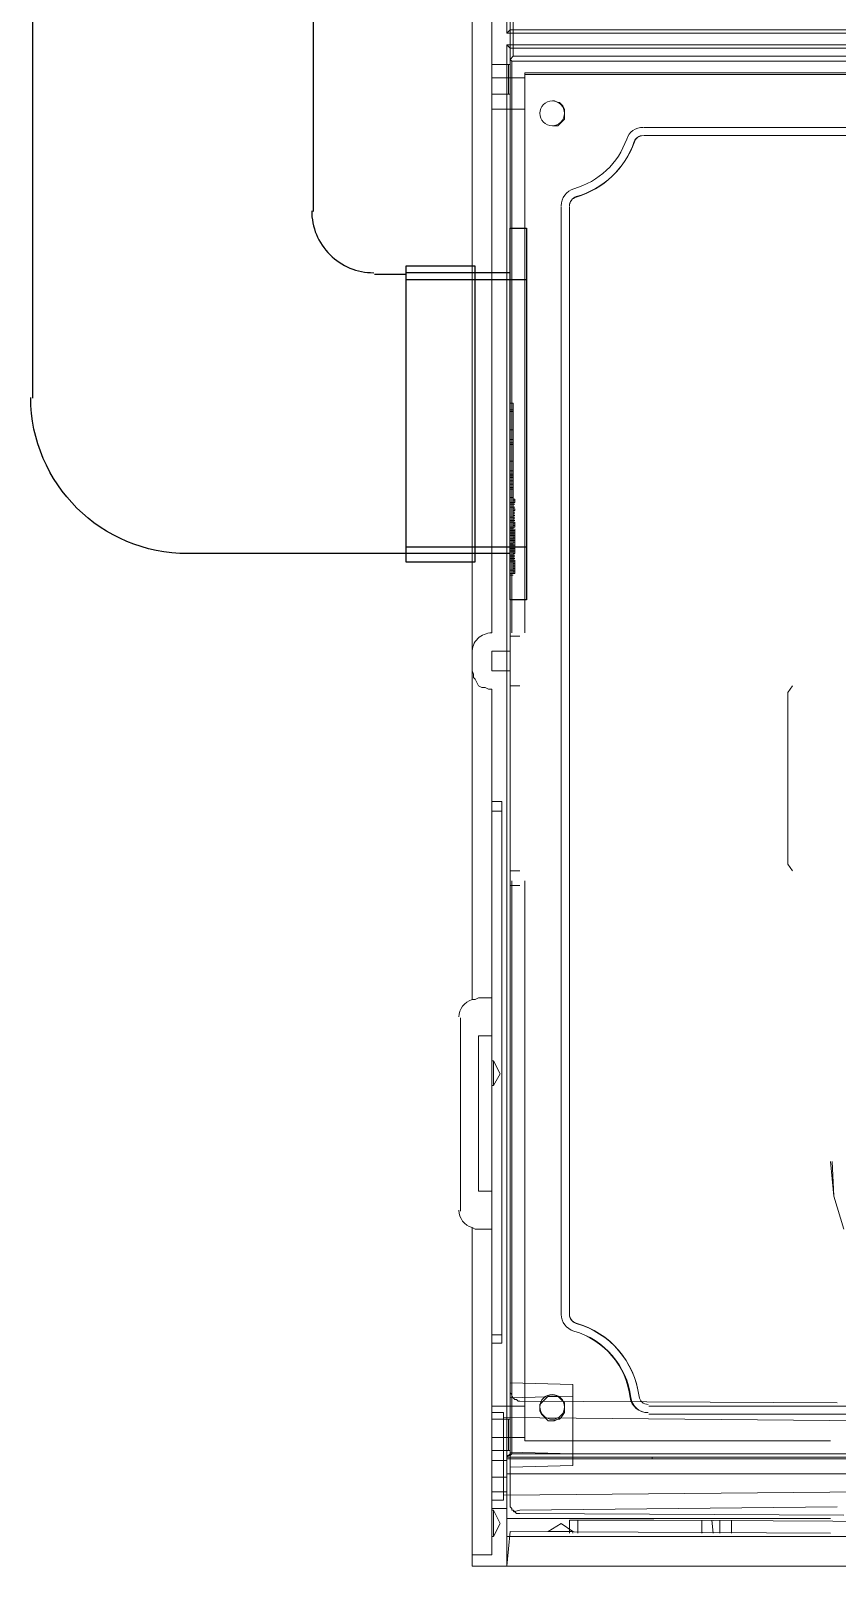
# Model space of a CAD drawing. Header units: millimetres. Extents: x 2788 to 2954, y 1337 to 1391.
# Drawn here: x 2902.645 to 2903.161, y 1348.302 to 1349.286 of the extents above; entities that cross this region are included whole.
import ezdxf

# ---------------------------------------------------------------- set-up
doc = ezdxf.new("R2010")
doc.units = ezdxf.units.MM
doc.layers.add('PDF_0', color=7, linetype='Continuous')

msp = doc.modelspace()

# ---------------------------------------------------------------- linework, layer by layer
at = {"layer": 'PDF_0', "lineweight": 25}
for points in [[(2902.64569, 1354.71197), (2902.64569, 1349.05074)], [(2902.82561, 1349.17034), (2902.82455, 1351.03307)], [(2902.88488, 1349.13012), (2902.86477, 1349.13012)], [(2902.95155, 1349.13118), (2902.88488, 1349.13118)], [(2902.88488, 1349.12695), (2902.96214, 1349.12695)], [(2902.88488, 1348.95549), (2902.96214, 1348.95549)]]:
    msp.add_lwpolyline(points, dxfattribs=at)
at = {"layer": 'PDF_0', "lineweight": 15}
for points in [[(2902.91875, 1348.53056, 0.3159), (2902.92721, 1348.51944), (2902.92721, 1348.30565), (2902.92721, 1348.30248), (2902.94944, 1348.30248), (2902.94944, 1348.30565), (2902.94944, 1348.36175), (2903.52202, 1348.36175), (2903.52202, 1348.30354), (2903.52202, 1348.30248), (2903.60563, 1348.30248), (2903.60563, 1348.30354), (2903.60563, 1350.37477), (2903.60563, 1350.37688), (2903.52202, 1350.37688), (2903.52202, 1350.37477), (2903.52202, 1350.3155), (2902.94944, 1350.3155), (2902.94944, 1350.37265), (2902.94944, 1350.37688), (2902.92721, 1350.37688), (2902.92721, 1350.37265), (2902.92721, 1350.15992, 0.3159), (2902.91875, 1350.1488)], [(2902.91875, 1350.02497, 0.3159), (2902.92721, 1350.01386), (2902.92721, 1348.6655, 0.3159), (2902.91875, 1348.65438)], [(2902.97854, 1349.24125, 0.414214), (2902.97061, 1349.23331, 0.414214), (2902.97854, 1349.22538)], [(2902.99251, 1349.18502, 0.244025), (2903.02625, 1349.21682, -0.32002), (2903.03675, 1349.22432, 0.32002), (2903.02625, 1349.21682, -0.244025), (2902.99251, 1349.18502, 0.333947), (2902.98436, 1349.17404, -0.333947), (2902.99251, 1349.18502)], [(2902.99397, 1349.17993, 0.244051), (2903.03125, 1349.2151, -0.320046), (2903.03675, 1349.21903, 0.320046), (2903.03108, 1349.21521, -0.244051), (2902.99386, 1349.17964, 0.334001), (2902.98966, 1349.17404, -0.334001), (2902.99397, 1349.17993)], [(2902.99239, 1348.4532, -0.333947), (2902.98436, 1348.46388, 0.333947), (2902.99239, 1348.4532, -0.30136), (2903.02846, 1348.41055, 0.379916), (2903.03993, 1348.40091, -0.379916), (2903.02889, 1348.41071, 0.30136), (2902.99239, 1348.4532)], [(2902.99386, 1348.45829, -0.334001), (2902.98966, 1348.46388, 0.334001), (2902.99397, 1348.45799, -0.301411), (2903.03415, 1348.41133, 0.379972), (2903.03993, 1348.4062, -0.379972), (2903.03415, 1348.41133, 0.301411), (2902.99386, 1348.45829)], [(2902.97854, 1348.41255, 0.414214), (2902.97061, 1348.40461, 0.414214), (2902.97854, 1348.39667)]]:
    msp.add_lwpolyline(points, format="xyb", dxfattribs=at)
at = {"layer": 'PDF_0', "lineweight": 0}
for points in [[(2902.95261, 1348.90046), (2902.95261, 1349.26665), (2902.95155, 1349.26771), (2902.95155, 1349.41906), (2902.95367, 1349.41694), (2903.19921, 1349.41694), (2903.19921, 1349.26983)], [(2902.95367, 1349.41694), (2902.95367, 1349.26983), (2903.19921, 1349.26983), (2903.20027, 1349.26771), (2903.20027, 1349.26665), (2903.51884, 1349.26665), (2903.5199, 1349.26771), (2903.5199, 1349.0645), (2903.51143, 1349.0645)], [(2902.9505, 1349.37778), (2902.93991, 1349.37778), (2902.93991, 1349.26454), (2902.9505, 1349.26454)], [(2902.95155, 1349.2857), (2902.95155, 1348.89834), (2902.95791, 1348.89834)], [(2902.95367, 1349.04334), (2902.95155, 1349.04334), (2902.95155, 1349.26771), (2902.95367, 1349.26983)], [(2902.93991, 1349.26454), (2902.93991, 1349.24548)], [(2902.95155, 1349.26771), (2902.95155, 1349.26771)], [(2902.95261, 1349.26665), (2903.17381, 1349.26665)], [(2903.17381, 1349.25924), (2902.96108, 1349.25924), (2902.96108, 1349.25819), (2903.19921, 1349.25819), (2903.19921, 1349.22432), (2903.19921, 1349.21903), (2903.19921, 1349.0645)], [(2902.96108, 1349.25924), (2902.96108, 1348.90046), (2902.96108, 1349.25819)], [(2902.93991, 1349.25607), (2902.96108, 1349.25607), (2902.96108, 1349.23596), (2902.93991, 1349.23596)], [(2902.96108, 1349.23596), (2902.96108, 1349.25607)], [(2902.97907, 1349.22538), (2902.98013, 1349.22538), (2902.98225, 1349.22538), (2902.98331, 1349.22643), (2902.98436, 1349.22749), (2902.98542, 1349.22855), (2902.98648, 1349.22961), (2902.98648, 1349.23173), (2902.98648, 1349.23278), (2902.98648, 1349.2349), (2902.98648, 1349.23596), (2902.98542, 1349.23808), (2902.98436, 1349.23913), (2902.98331, 1349.24019), (2902.98225, 1349.24019), (2902.98013, 1349.24125), (2902.97907, 1349.24125)], [(2902.97907, 1349.24125), (2902.97907, 1349.24125)], [(2902.97907, 1349.22538), (2902.97907, 1349.22538)], [(2902.95155, 1349.04757), (2902.95367, 1349.04757), (2902.95367, 1349.03699), (2902.95367, 1348.94914), (2902.95473, 1348.94914), (2902.95367, 1348.94914), (2902.95473, 1348.94914), (2902.95367, 1348.94914), (2902.95473, 1348.94914), (2902.95367, 1348.94914), (2902.95473, 1348.94914)], [(2902.95367, 1349.04228), (2902.95155, 1349.04228)], [(2902.95155, 1349.03064), (2902.95367, 1349.03064)], [(2902.95367, 1349.01053), (2902.95155, 1349.01053)], [(2902.95367, 1349.00418), (2902.95155, 1349.00418)], [(2902.95367, 1349.00206), (2902.95155, 1349.00206)], [(2902.95367, 1349.001), (2902.95155, 1349.001)], [(2902.95155, 1348.99994), (2902.95367, 1348.99994)], [(2902.95367, 1348.99783), (2902.95155, 1348.99783)], [(2902.95367, 1348.99571), (2902.95155, 1348.99571)], [(2902.95367, 1348.98724), (2902.95155, 1348.98724)], [(2902.95367, 1348.98513), (2902.95473, 1348.98513), (2902.95473, 1348.98407), (2902.95367, 1348.98407), (2902.95155, 1348.98407)], [(2902.95473, 1348.98407), (2902.95367, 1348.98407)], [(2902.95473, 1348.98618), (2902.95473, 1348.98618)], [(2902.95473, 1348.98618), (2902.95473, 1348.98513)], [(2902.95367, 1348.98301), (2902.95473, 1348.98301), (2902.95367, 1348.98301), (2902.95155, 1348.98301)], [(2902.95155, 1348.9756), (2902.95155, 1348.97983)], [(2902.95367, 1348.97454), (2902.95155, 1348.97454)], [(2902.95473, 1348.97983), (2902.95367, 1348.97983), (2902.95473, 1348.97983), (2902.95473, 1348.97878), (2902.95367, 1348.97878)], [(2902.95473, 1348.97772), (2902.95367, 1348.97772)], [(2902.95473, 1348.97666), (2902.95367, 1348.97666)], [(2902.95473, 1348.97666), (2902.95367, 1348.97666)], [(2902.95367, 1348.97666), (2902.95473, 1348.97666)], [(2902.95367, 1348.9756), (2902.95473, 1348.9756)], [(2902.95473, 1348.97243), (2902.95367, 1348.97243), (2902.95155, 1348.97243), (2902.95155, 1348.97348)], [(2902.95261, 1348.97243), (2902.95155, 1348.97243)], [(2902.95473, 1348.97137), (2902.95367, 1348.97137), (2902.95473, 1348.97137), (2902.95367, 1348.97137), (2902.95473, 1348.97137), (2902.95155, 1348.97137), (2902.95473, 1348.97137), (2902.95473, 1348.96819), (2902.95367, 1348.96819), (2902.95155, 1348.96819), (2902.95473, 1348.96819), (2902.95367, 1348.96819), (2902.95473, 1348.96819), (2902.95367, 1348.96819)], [(2902.95367, 1348.96713), (2902.95155, 1348.96713)], [(2902.95367, 1348.96713), (2902.95155, 1348.96713)], [(2902.95155, 1348.96607), (2902.95473, 1348.96607)], [(2902.95155, 1348.96502), (2902.95367, 1348.96502), (2902.95473, 1348.96502), (2902.95367, 1348.96502), (2902.95473, 1348.96502), (2902.95155, 1348.96502), (2902.95155, 1348.94914), (2902.95367, 1348.94914), (2902.95367, 1348.93856), (2902.95155, 1348.93856)], [(2902.95473, 1348.97348), (2902.95367, 1348.97348)], [(2902.95367, 1348.96925), (2902.95473, 1348.96925)], [(2902.95473, 1348.97243), (2902.95473, 1348.97243)], [(2902.95473, 1348.97137), (2902.95473, 1348.97137)], [(2902.95473, 1348.96713), (2902.95473, 1348.96184)], [(2902.95473, 1348.9629), (2902.95367, 1348.9629), (2902.95155, 1348.9629)], [(2902.95261, 1348.95972), (2902.95155, 1348.95972), (2902.95473, 1348.95972), (2902.95473, 1348.96184), (2902.95367, 1348.96184)], [(2902.95473, 1348.95867), (2902.95473, 1348.95549), (2902.95155, 1348.95549)], [(2902.95367, 1348.95761), (2902.95155, 1348.95761)], [(2902.95473, 1348.95655), (2902.95155, 1348.95655)], [(2902.95473, 1348.95549), (2902.95367, 1348.95549), (2902.95473, 1348.95549), (2902.95473, 1348.95443), (2902.95367, 1348.95443), (2902.95473, 1348.95443), (2902.95473, 1348.95337), (2902.95367, 1348.95337), (2902.95155, 1348.95337)], [(2902.95473, 1348.96078), (2902.95367, 1348.96078)], [(2902.95473, 1348.95972), (2902.95367, 1348.95972), (2902.95473, 1348.95972), (2902.95473, 1348.95867), (2902.95367, 1348.95867)], [(2902.95473, 1348.95443), (2902.95367, 1348.95443)], [(2902.95473, 1348.95443), (2902.95367, 1348.95443)], [(2902.95473, 1348.95867), (2902.95473, 1348.95867)], [(2902.95473, 1348.95549), (2902.95473, 1348.95549)], [(2902.95155, 1348.95232), (2902.95473, 1348.95232), (2902.95367, 1348.95232), (2902.95473, 1348.95232), (2902.95367, 1348.95232)], [(2902.95367, 1348.9502), (2902.95473, 1348.9502), (2902.95367, 1348.9502), (2902.95473, 1348.9502), (2902.95155, 1348.9502)], [(2902.95367, 1348.94914), (2902.95367, 1348.94808), (2902.95155, 1348.94808), (2902.95367, 1348.94808), (2902.95155, 1348.94808), (2902.95367, 1348.94808), (2902.95155, 1348.94808)], [(2902.95367, 1348.94702), (2902.95155, 1348.94702)], [(2902.95367, 1348.95337), (2902.95473, 1348.95337), (2902.95473, 1348.95126), (2902.95367, 1348.95126), (2902.95473, 1348.95126)], [(2902.95473, 1348.94702), (2902.95367, 1348.94702)], [(2902.95473, 1348.94702), (2902.95367, 1348.94702)], [(2902.95473, 1348.94702), (2902.95367, 1348.94702)], [(2902.95473, 1348.94702), (2902.95367, 1348.94702)], [(2902.95367, 1348.94702), (2902.95473, 1348.94702)], [(2902.95473, 1348.94597), (2902.95367, 1348.94597), (2902.95473, 1348.94597), (2902.95473, 1348.94173), (2902.95367, 1348.94173), (2902.95473, 1348.94173), (2902.95473, 1348.94067), (2902.95367, 1348.94067), (2902.95473, 1348.94067)], [(2902.95473, 1348.94597), (2902.95367, 1348.94597)], [(2902.95473, 1348.94491), (2902.95367, 1348.94491)], [(2902.95473, 1348.94491), (2902.95367, 1348.94491)], [(2902.95473, 1348.94491), (2902.95367, 1348.94491)], [(2902.95473, 1348.94491), (2902.95367, 1348.94491)], [(2902.95473, 1348.94491), (2902.95367, 1348.94491)], [(2902.95473, 1348.94491), (2902.95367, 1348.94491)], [(2902.95473, 1348.94491), (2902.95367, 1348.94491)], [(2902.95367, 1348.94491), (2902.95473, 1348.94491)], [(2902.95473, 1348.94702), (2902.95473, 1348.94597)], [(2902.95473, 1348.94597), (2902.95473, 1348.94597)], [(2902.95155, 1348.73641), (2902.95155, 1348.94067), (2902.95367, 1348.94067), (2902.95473, 1348.94067), (2902.95473, 1348.93856)], [(2902.95155, 1348.9375), (2902.95367, 1348.9375)], [(2902.95473, 1348.94279), (2902.95367, 1348.94279)], [(2902.95367, 1348.94279), (2902.95473, 1348.94279)], [(2902.95367, 1348.93962), (2902.95473, 1348.93962)], [(2902.95473, 1348.94279), (2902.95473, 1348.94279)], [(2902.95473, 1348.93856), (2902.95473, 1348.93856)], [(2902.95155, 1348.86659), (2902.95155, 1348.87611), (2902.93991, 1348.87611), (2902.93991, 1348.88881), (2902.95155, 1348.88881), (2902.95155, 1348.89834)], [(2902.92721, 1348.6655), (2902.92933, 1348.6655), (2902.93145, 1348.66656), (2902.93991, 1348.66656), (2902.93991, 1348.86447), (2902.9378, 1348.86447), (2902.93568, 1348.86553), (2902.93356, 1348.86553), (2902.93145, 1348.86659), (2902.93039, 1348.8687), (2902.92933, 1348.87082), (2902.92827, 1348.87188), (2902.92827, 1348.874), (2902.92721, 1348.87611)], [(2902.95791, 1348.86659), (2902.95155, 1348.86659), (2902.95155, 1348.74805), (2902.95791, 1348.74805)], [(2903.13254, 1348.74805), (2903.12936, 1348.75228), (2903.12936, 1348.86235), (2903.13254, 1348.86659)], [(2902.93991, 1348.7925), (2902.94626, 1348.7925), (2902.94626, 1348.75758), (2902.94626, 1348.47922), (2902.94626, 1348.44536), (2902.93991, 1348.44536)], [(2902.94626, 1348.78615), (2902.93991, 1348.78615)], [(2902.95155, 1348.73853), (2902.95155, 1348.74805)], [(2902.95155, 1348.37339), (2902.95261, 1348.37445), (2902.95261, 1348.7417)], [(2902.95791, 1348.73853), (2902.95155, 1348.73853), (2902.95155, 1348.37656), (2902.95155, 1348.34269), (2902.95155, 1348.34058), (2902.95261, 1348.33952), (2902.95261, 1348.33846), (2902.95367, 1348.33846), (2902.95473, 1348.3374), (2902.95579, 1348.33634), (2902.95685, 1348.33634), (2902.95791, 1348.33634), (2903.16535, 1348.33529)], [(2902.93991, 1348.66656), (2902.93991, 1348.64221)], [(2902.93991, 1348.61046), (2902.94097, 1348.61046), (2902.94097, 1348.62634), (2902.93991, 1348.62634)], [(2902.94097, 1348.61046), (2902.9452, 1348.61787), (2902.94097, 1348.62634)], [(2902.94944, 1348.37339), (2902.95155, 1348.37339), (2902.95155, 1348.57765)], [(2903.15688, 1348.56178), (2903.159, 1348.53955), (2903.16535, 1348.51838)], [(2903.16535, 1348.51838), (2903.159, 1348.53955), (2903.15794, 1348.56178)], [(2902.93991, 1348.54273), (2902.93991, 1348.51838), (2902.93991, 1348.39667), (2902.9505, 1348.39667)], [(2902.92721, 1348.51944), (2902.92933, 1348.51838), (2902.93145, 1348.51838), (2902.93991, 1348.51838)], [(2902.94626, 1348.45065), (2902.93991, 1348.45065)], [(2902.95155, 1348.41996), (2902.99177, 1348.4189), (2902.99177, 1348.36704), (2902.95155, 1348.36598)], [(2902.95155, 1348.41466), (2902.95155, 1348.41361), (2902.95261, 1348.41255), (2902.95261, 1348.41149), (2902.95367, 1348.41043), (2902.95473, 1348.40937), (2902.95579, 1348.40937), (2902.95685, 1348.40831), (2902.95791, 1348.40831), (2903.16111, 1348.40726)], [(2902.93991, 1348.40514), (2902.96108, 1348.40514), (2902.96108, 1348.38503), (2902.93991, 1348.38503)], [(2902.99177, 1348.41149), (2902.95155, 1348.41043)], [(2902.96108, 1348.38503), (2902.96108, 1348.40514)], [(2902.97907, 1348.39561), (2902.98225, 1348.39667), (2902.98436, 1348.39773), (2902.98648, 1348.40091), (2902.98648, 1348.40408), (2902.98648, 1348.40726), (2902.98436, 1348.40937), (2902.98225, 1348.41149), (2902.97907, 1348.41149)], [(2902.97907, 1348.41149), (2902.97907, 1348.41149)], [(2902.97907, 1348.41149), (2902.97907, 1348.41149)], [(2902.93991, 1348.40091), (2902.94732, 1348.40091), (2902.94732, 1348.34481), (2902.93991, 1348.34481)], [(2902.93991, 1348.39667), (2902.93991, 1348.37656)], [(2902.94732, 1348.39773), (2903.41195, 1348.3935), (2903.41195, 1348.35222), (2902.94732, 1348.34799)], [(2902.97907, 1348.39561), (2902.97907, 1348.39561)], [(2902.97907, 1348.39561), (2902.97907, 1348.39561)], [(2902.9505, 1348.37656), (2902.93991, 1348.37656), (2902.93991, 1348.35963), (2902.94944, 1348.35963)], [(2902.95155, 1348.3755), (2902.99177, 1348.37445)], [(2902.95261, 1348.37445), (2903.15688, 1348.37445)], [(2902.96108, 1348.38291), (2902.96108, 1348.38291)], [(2902.94944, 1348.37021), (2902.93991, 1348.37021)], [(2903.04257, 1348.37127), (2903.04257, 1348.37233), (2902.94944, 1348.37233), (2902.94944, 1348.36175), (2903.15688, 1348.36175)], [(2902.94944, 1348.37233), (2902.94944, 1348.37233)], [(2903.20345, 1348.37127), (2903.04257, 1348.37127), (2902.94944, 1348.37127)], [(2902.93991, 1348.35963), (2902.93991, 1348.33952)], [(2902.94944, 1348.36175), (2902.94944, 1348.36175)], [(2902.94944, 1348.3501), (2902.93991, 1348.3501)], [(2902.94944, 1348.33952), (2902.93991, 1348.33952), (2902.93991, 1348.30989), (2902.92721, 1348.30989)], [(2902.93991, 1348.32153), (2902.94097, 1348.32153), (2902.94097, 1348.33846), (2902.93991, 1348.33846)], [(2902.94097, 1348.32153), (2902.9452, 1348.32999), (2902.94097, 1348.33846)], [(2903.16111, 1348.34058), (2902.95791, 1348.33846), (2902.95367, 1348.3374)], [(2902.94944, 1348.33317), (2903.15688, 1348.33317)], [(2902.94944, 1348.30248), (2902.95155, 1348.3247), (2903.15688, 1348.32364)], [(2902.99177, 1348.32364), (2902.99177, 1348.3247), (2902.9759, 1348.3247), (2902.98436, 1348.32999), (2902.99177, 1348.3247)], [(2902.9759, 1348.3247), (2902.9759, 1348.3247)], [(2902.98966, 1348.32364), (2902.98966, 1348.33211), (2902.99812, 1348.33211), (2903.03199, 1348.33211), (2903.04363, 1348.33211), (2903.4257, 1348.32999), (2903.43629, 1348.32999), (2903.47333, 1348.32999), (2903.4818, 1348.32999), (2903.4818, 1348.32153)], [(2902.99495, 1348.33211), (2902.99495, 1348.32364)], [(2903.07433, 1348.33211), (2903.07433, 1348.32364)], [(2903.08068, 1348.33211), (2903.08173, 1348.32364)], [(2903.08597, 1348.33211), (2903.08597, 1348.32364)], [(2903.09338, 1348.33211), (2903.09338, 1348.32364)], [(2902.94944, 1348.32153), (2903.1537, 1348.32153)]]:
    msp.add_lwpolyline(points, dxfattribs=at)
at = {"layer": 'PDF_0', "lineweight": 15}
for points in [[(2903.18969, 1349.40212), (2902.94944, 1349.40212), (2902.94944, 1349.28464), (2903.18969, 1349.28464)], [(2902.94944, 1348.37233), (2903.52202, 1348.37233), (2903.52202, 1349.05286), (2903.18969, 1349.05286), (2903.18969, 1349.27724), (2902.94944, 1349.27724)], [(2902.95155, 1349.24548), (2902.95155, 1349.26454), (2902.9505, 1349.26454), (2902.9505, 1349.24548)], [(2903.18969, 1349.22432), (2903.03728, 1349.22432)], [(2903.18969, 1349.21903), (2903.03728, 1349.21903)], [(2902.98436, 1349.17352), (2902.98436, 1348.46335)], [(2902.98966, 1349.17352), (2902.98966, 1348.46335)], [(2902.93145, 1348.64221), (2902.93145, 1348.54273), (2902.93991, 1348.54273), (2902.93991, 1348.64221)], [(2903.04046, 1348.40514), (2903.42147, 1348.40514)], [(2902.95155, 1348.37656), (2902.95155, 1348.39667), (2902.9505, 1348.39667), (2902.9505, 1348.37656)], [(2903.04046, 1348.39985), (2903.42147, 1348.39985)]]:
    msp.add_lwpolyline(points, close=True, dxfattribs=at)
for points in [[(2903.18969, 1349.28464), (2903.18969, 1349.28676), (2902.95155, 1349.28676), (2902.94944, 1349.28464)], [(2902.94944, 1348.37233), (2902.95155, 1348.37445), (2902.95155, 1349.27512), (2902.94944, 1349.27724)], [(2902.95155, 1349.27512), (2903.18969, 1349.27512), (2903.18969, 1349.27724)], [(2902.9198, 1348.53003), (2902.9198, 1348.65386)], [(2903.52202, 1348.37233), (2903.52096, 1348.37445), (2902.95155, 1348.37445)], [(2902.94944, 1348.32153), (2903.5199, 1348.32153), (2903.52202, 1348.32153)], [(2902.94944, 1348.30248), (2903.52202, 1348.30248)]]:
    msp.add_lwpolyline(points, dxfattribs=at)
at = {"layer": 'PDF_0', "lineweight": 0}
msp.add_lwpolyline([(2902.9505, 1349.24548), (2902.93991, 1349.24548), (2902.93991, 1348.90046, 0.419145), (2902.92721, 1348.88776)], format="xyb", dxfattribs=at)
at = {"layer": 'PDF_0', "lineweight": 25}
for points in [[(2902.95155, 1349.15976), (2902.96214, 1349.15976), (2902.96214, 1348.92162), (2902.95155, 1348.92162)], [(2902.92933, 1349.13541), (2902.88488, 1349.13541), (2902.88488, 1348.94597), (2902.92933, 1348.94597)]]:
    msp.add_lwpolyline(points, close=True, dxfattribs=at)
msp.add_lwpolyline([(2902.95155, 1348.95126), (2902.88488, 1348.95126), (2902.74517, 1348.95126, -0.414213), (2902.64463, 1349.05127)], format="xyb", dxfattribs=at)
at = {"layer": 'PDF_0', "lineweight": 0}
for points in [[(2902.95367, 1349.02429), (2902.95155, 1349.02429)], [(2902.95155, 1349.02217), (2902.95367, 1349.02217)], [(2902.95155, 1349.02111), (2902.95367, 1349.02111)], [(2902.95155, 1348.99994), (2902.95367, 1348.99994)], [(2902.95155, 1348.99359), (2902.95367, 1348.99359)], [(2902.95367, 1348.99253), (2902.95155, 1348.99253)], [(2902.95367, 1348.98618), (2902.95473, 1348.98618)], [(2902.95367, 1348.98407), (2902.95473, 1348.98407)], [(2902.95367, 1348.98089), (2902.95473, 1348.98089), (2902.95367, 1348.98089), (2902.95155, 1348.98089)], [(2902.95155, 1348.97454), (2902.95367, 1348.97454)], [(2902.95367, 1348.97772), (2902.95473, 1348.97772)], [(2902.95367, 1348.97666), (2902.95473, 1348.97666)], [(2902.95367, 1348.97666), (2902.95473, 1348.97666)], [(2902.95367, 1348.9756), (2902.95473, 1348.9756)], [(2902.95367, 1348.97454), (2902.95473, 1348.97454)], [(2902.95367, 1348.97454), (2902.95473, 1348.97454)], [(2902.95155, 1348.96819), (2902.95367, 1348.96819)], [(2902.95155, 1348.96713), (2902.95367, 1348.96713)], [(2902.95155, 1348.96713), (2902.95367, 1348.96713)], [(2902.95367, 1348.96607), (2902.95155, 1348.96607), (2902.95473, 1348.96607)], [(2902.95367, 1348.97348), (2902.95473, 1348.97348)], [(2902.95367, 1348.97137), (2902.95473, 1348.97137)], [(2902.95367, 1348.97031), (2902.95473, 1348.97031)], [(2902.95367, 1348.97031), (2902.95473, 1348.97031)], [(2902.95367, 1348.96925), (2902.95473, 1348.96925)], [(2902.95155, 1348.96396), (2902.95367, 1348.96396)], [(2902.95155, 1348.9629), (2902.95367, 1348.9629)], [(2902.95155, 1348.96078), (2902.95473, 1348.96078), (2902.95367, 1348.96078)], [(2902.95155, 1348.95655), (2902.95367, 1348.95655)], [(2902.95155, 1348.95443), (2902.95367, 1348.95443)], [(2902.95367, 1348.96396), (2902.95473, 1348.96396)], [(2902.95155, 1348.95337), (2902.95367, 1348.95337)], [(2902.95155, 1348.94702), (2902.95367, 1348.94702)], [(2902.95155, 1348.94702), (2902.95367, 1348.94702)], [(2902.95155, 1348.94597), (2902.95367, 1348.94597)], [(2902.95367, 1348.95126), (2902.95473, 1348.95126)], [(2902.95367, 1348.9502), (2902.95473, 1348.9502)], [(2902.95367, 1348.94808), (2902.95473, 1348.94808)], [(2902.95367, 1348.94702), (2902.95473, 1348.94702)], [(2902.95367, 1348.94491), (2902.95473, 1348.94491)], [(2902.95367, 1348.94491), (2902.95473, 1348.94491)], [(2902.95367, 1348.94385), (2902.95473, 1348.94385)], [(2902.95473, 1348.94385), (2902.95367, 1348.94385)], [(2902.95367, 1348.94279), (2902.95473, 1348.94279)], [(2902.95367, 1348.94279), (2902.95473, 1348.94279)], [(2902.95473, 1348.93962), (2902.95367, 1348.93962)], [(2902.95367, 1348.93856), (2902.95473, 1348.93856)], [(2903.15688, 1348.38291), (2902.96108, 1348.38291), (2902.96108, 1348.7417), (2902.96108, 1348.38291)], [(2902.98648, 1348.40408), (2902.98648, 1348.40514), (2902.98648, 1348.40726), (2902.98542, 1348.40831), (2902.98436, 1348.40937), (2902.98331, 1348.41043), (2902.98225, 1348.41149), (2902.98013, 1348.41149), (2902.97907, 1348.41149), (2902.97801, 1348.41149), (2902.9759, 1348.41149), (2902.97484, 1348.41043), (2902.97378, 1348.40937), (2902.97272, 1348.40831), (2902.97166, 1348.40726), (2902.97061, 1348.4062), (2902.97061, 1348.40408), (2902.97061, 1348.40302), (2902.97061, 1348.40196), (2902.97166, 1348.39985), (2902.97272, 1348.39879), (2902.97378, 1348.39773), (2902.97484, 1348.39667), (2902.9759, 1348.39561), (2902.97801, 1348.39561), (2902.97907, 1348.39561), (2902.98013, 1348.39561), (2902.98225, 1348.39667), (2902.98331, 1348.39667), (2902.98436, 1348.39773), (2902.98542, 1348.39985), (2902.98648, 1348.40091), (2902.98648, 1348.40196)], [(2902.98648, 1348.40408), (2902.98648, 1348.40514), (2902.98648, 1348.40726), (2902.98542, 1348.40831), (2902.98436, 1348.40937), (2902.98331, 1348.41043), (2902.98225, 1348.41149), (2902.98013, 1348.41149), (2902.97907, 1348.41149), (2902.97801, 1348.41149), (2902.9759, 1348.41149), (2902.97484, 1348.41043), (2902.97378, 1348.40937), (2902.97272, 1348.40831), (2902.97166, 1348.40726), (2902.97061, 1348.4062), (2902.97061, 1348.40408), (2902.97061, 1348.40302), (2902.97061, 1348.40196), (2902.97166, 1348.39985), (2902.97272, 1348.39879), (2902.97378, 1348.39773), (2902.97484, 1348.39667), (2902.9759, 1348.39561), (2902.97801, 1348.39561), (2902.97907, 1348.39561), (2902.98013, 1348.39561), (2902.98225, 1348.39667), (2902.98331, 1348.39667), (2902.98436, 1348.39773), (2902.98542, 1348.39985), (2902.98648, 1348.40091), (2902.98648, 1348.40196)]]:
    msp.add_lwpolyline(points, close=True, dxfattribs=at)
at = {"layer": 'PDF_0', "lineweight": 15}
for centre in [(2902.97854, 1349.23331), (2902.97854, 1348.40461)]:
    msp.add_circle(centre, 0.00794, dxfattribs=at)
at = {"layer": 'PDF_0', "lineweight": 25}
msp.add_arc((2902.86424, 1349.17087), 0.03969, 179.99996, 270.00004, dxfattribs=at)

doc.saveas('drawing.dxf')
